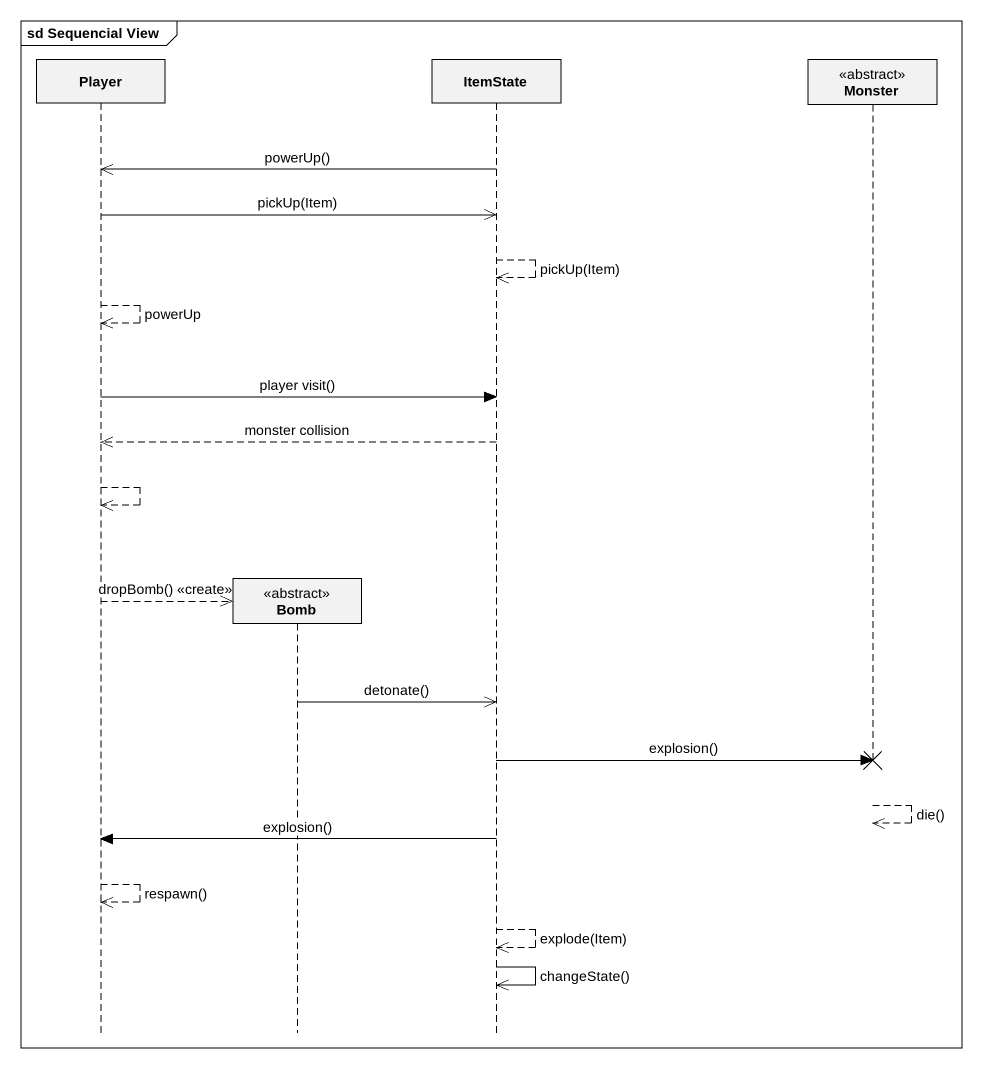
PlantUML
@startuml
mainframe sd Sequencial View
hide footbox
participant Player
participant Bomb <<abstract>>
participant ItemState
participant Monster <<abstract>>

ItemState ->> Player : powerUp()
Player ->> ItemState : pickUp(Item)
ItemState -->> ItemState : pickUp(Item)
Player -->> Player : powerUp
Player -> ItemState : player visit()
ItemState -->> Player : monster collision
Player -->> Player
Player -->> Bomb ** : dropBomb() <<create>>
Bomb ->> ItemState : detonate()
ItemState -> Monster !! : explosion()
Monster -->> Monster : die()
ItemState -> Player : explosion()
Player -->> Player : respawn()
ItemState -->> ItemState : explode(Item)
ItemState ->> ItemState : changeState()
@enduml
